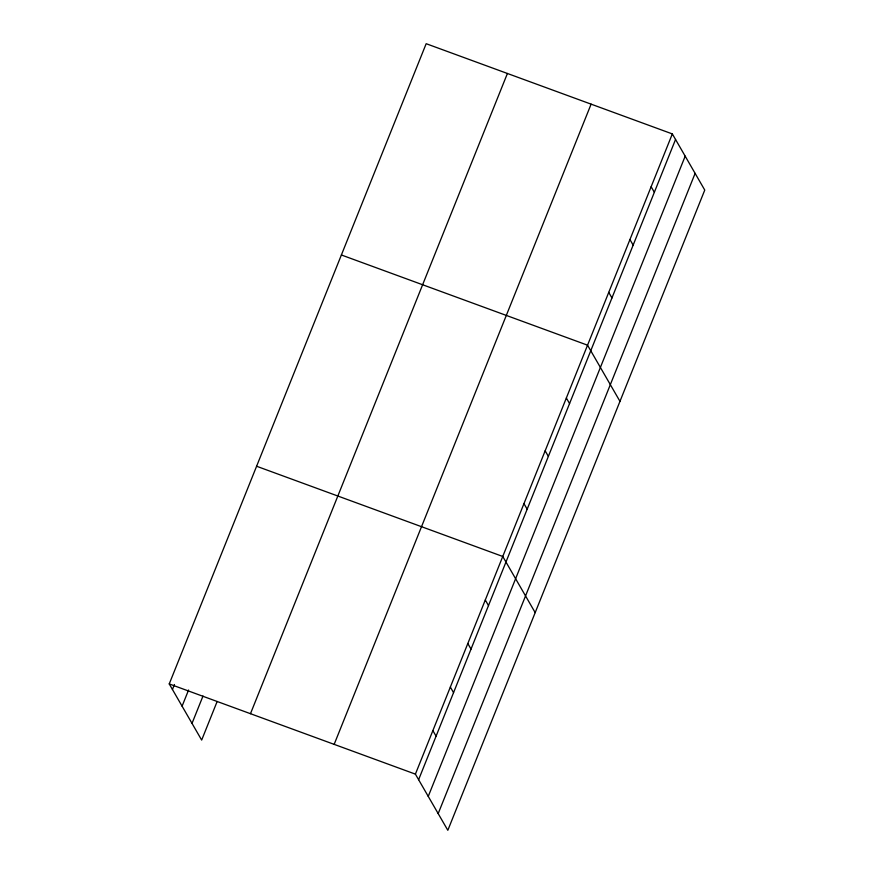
<?xml version="1.0" encoding="UTF-8"?>
<svg xmlns="http://www.w3.org/2000/svg" width="874" height="874" viewBox="0 0 874 874"><rect width="100%" height="100%" fill="white"/><g stroke="black" fill="none" stroke-linecap="round" stroke-linejoin="round"><path stroke-width="1.31" d="M169.239 683.927L426.173 43.7L672.335 133.919L704.761 190.073L447.827 830.3L415.401 774.135L169.239 683.927L201.665 740.081L217.134 701.527M172.451 689.477L174.45 684.506M182.087 706.181L188.576 690.012M192.018 723.388L203.008 696.021M250.477 713.697L507.412 73.471M334.163 744.364L591.108 104.148M415.401 774.135L672.335 133.919M418.613 779.695L675.547 139.479M428.249 796.4L685.183 156.173M438.18 813.607L695.114 173.38M341.384 254.979L587.546 345.186L619.972 401.352M256.595 466.246L502.758 556.465L535.183 612.619M651.141 186.741L654.353 192.291M629.946 239.552L633.147 245.113M608.741 292.375L611.953 297.936M566.352 398.009L569.564 403.57M545.158 450.831L548.359 456.381M523.952 503.642L527.164 509.203M485.288 600.001L488.5 605.562M467.819 643.537L471.02 649.098M450.339 687.073L453.551 692.623M432.87 730.609L436.082 736.159"/></g></svg>
